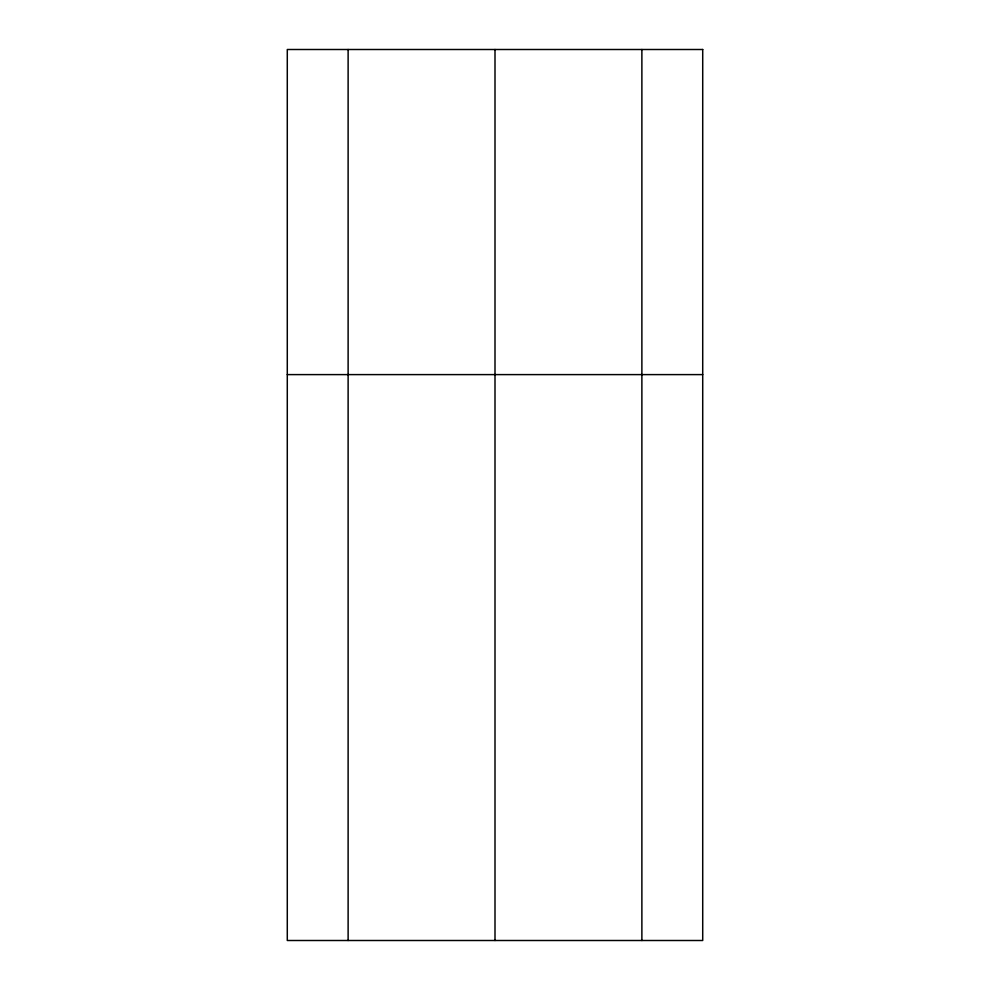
<?xml version="1.0" encoding="UTF-8"?>
<svg xmlns="http://www.w3.org/2000/svg" width="990" height="990" viewBox="0 0 990 990"><rect width="100%" height="100%" fill="white"/><g stroke="black" fill="none" stroke-linecap="round" stroke-linejoin="round"><path stroke-width="1.49" d="M287.286 374.604L702.714 374.604M641.879 49.5L641.879 940.5M495 49.5L495 940.5M348.121 49.5L348.121 940.5M702.714 49.5L287.286 49.5L287.286 940.5L702.714 940.5L702.714 49.5"/></g></svg>
